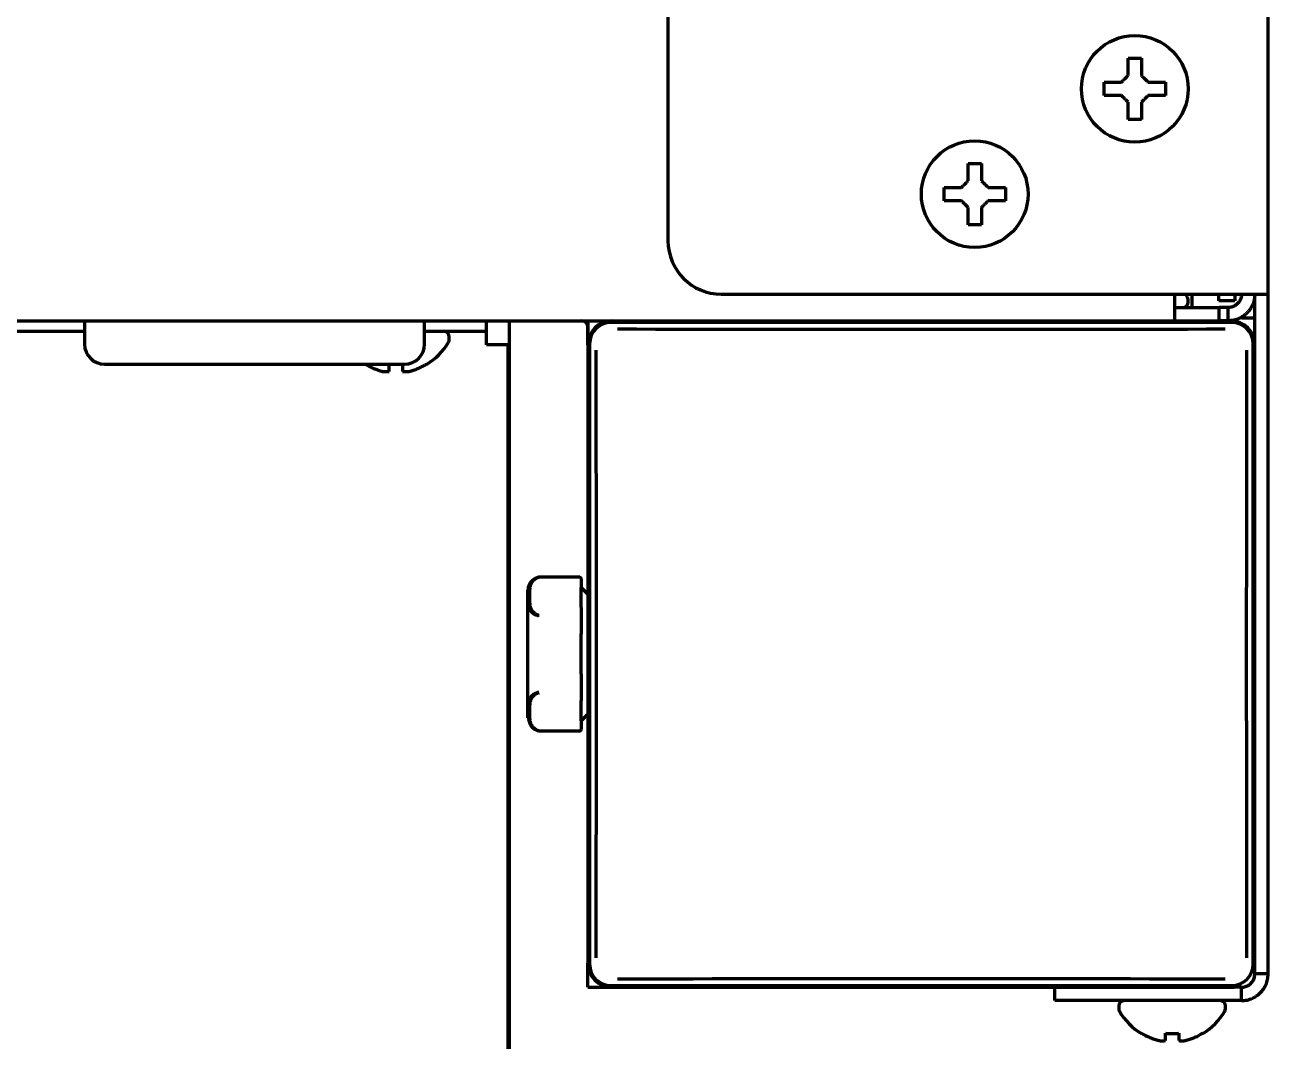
# Model space of a CAD drawing. Header units: inches. Extents: x 904 to 7172, y 213 to 5528.
# Drawn here: x 7042.4 to 7135.6, y 1982.7 to 2058.9 of the extents above; entities that cross this region are included whole.
import ezdxf

# ---------------------------------------------------------------- set-up
doc = ezdxf.new("R2010")
doc.units = ezdxf.units.IN

msp = doc.modelspace()

# ---------------------------------------------------------------- linework, layer by layer
at = {"linetype": 'Continuous', "lineweight": 70}
for p, q in [((7135.639, 2038.722), (7135.639, 3690.244)), ((7090.639, 2059.722), (7090.639, 2042.722)), ((7123.339, 2054.122), (7123.339, 2054.622)), ((7127.939, 2054.622), (7127.939, 2054.122)), ((7123.339, 2053.622), (7123.339, 2054.122)), ((7127.939, 2054.122), (7127.939, 2053.622)), ((7111.339, 2046.222), (7111.339, 2046.722)), ((7111.339, 2045.722), (7111.339, 2046.222)), ((7115.939, 2046.722), (7115.939, 2046.222)), ((7115.939, 2046.222), (7115.939, 2045.722)), ((7094.639, 2038.722), (7133.639, 2038.722)), ((7128.639, 2036.722), (7128.639, 2038.722)), ((7129.639, 2038.122), (7129.639, 2038.322)), ((7129.939, 2037.722), (7129.939, 2038.722)), ((7131.939, 2038.222), (7131.939, 2038.722)), ((7133.139, 2038.222), (7131.939, 2038.222)), ((7133.139, 2038.722), (7133.139, 2038.222)), ((7133.639, 2038.722), (7135.639, 2038.722)), ((7134.639, 1987.722), (7134.639, 2038.722)), ((7135.639, 1987.722), (7135.639, 2038.722)), ((7128.639, 2037.722), (7131.972, 2037.722)), ((7132.639, 2037.722), (7131.972, 2037.722)), ((7131.972, 2036.722), (7131.972, 2037.722)), ((7132.639, 2036.722), (7132.639, 2037.722)), ((7134.639, 2036.922), (7133.639, 2036.922)), ((6250.639, 2036.722), (7128.639, 2036.722)), ((7046.889, 2036.722), (7046.889, 2034.972)), ((7072.389, 2034.972), (7072.389, 2036.722)), ((7077.039, 2035.922), (7077.039, 2036.722)), ((7078.739, 2036.722), (7078.739, 1906.222)), ((7084.639, 2036.722), (7084.639, 2034.922)), ((7084.639, 2034.922), (7084.639, 2036.222)), ((7132.914, 2036.597), (7086.363, 2036.597)), ((7128.639, 2036.722), (7131.972, 2036.722)), ((7132.639, 2036.722), (7131.972, 2036.722)), ((7132.839, 2036.722), (7132.638, 2036.722)), ((7046.888, 2035.922), (7022.389, 2035.922)), ((7074.739, 2035.922), (7072.387, 2035.922)), ((7074.239, 2035.322), (7074.239, 2035.522)), ((7077.039, 2035.922), (7074.739, 2035.922)), ((7077.039, 2034.922), (7077.039, 2035.922)), ((7078.639, 2034.922), (7077.039, 2034.922)), ((7078.639, 2034.922), (7078.639, 1953.422)), ((7084.639, 2034.922), (7084.639, 1988.522)), ((7084.764, 2034.997), (7084.764, 1988.446)), ((7134.514, 1988.446), (7134.514, 2034.997)), ((7134.639, 1988.522), (7134.639, 2034.922)), ((7048.389, 2033.472), (7070.889, 2033.472)), ((7067.939, 2033.444), (7067.939, 2033.477)), ((7072.539, 2033.477), (7072.539, 2033.444)), ((7084.039, 2017.48), (7080.972, 2017.48)), ((7084.139, 2017.38), (7084.139, 2016.722)), ((7080.139, 2006.948), (7080.139, 2016.495)), ((7084.139, 2016.368), (7084.139, 2016.722)), ((7084.139, 2016.722), (7084.639, 2016.222)), ((7084.139, 2015.209), (7084.139, 2016.368)), ((7084.139, 2015.209), (7084.139, 2014.551)), ((7084.139, 2014.551), (7084.139, 2013.235)), ((7084.139, 2012.075), (7084.139, 2013.235)), ((7084.139, 2011.368), (7084.139, 2012.075)), ((7084.139, 2010.209), (7084.139, 2011.368)), ((7084.139, 2010.209), (7084.139, 2008.893)), ((7084.139, 2008.893), (7084.139, 2008.235)), ((7084.139, 2007.075), (7084.139, 2008.235)), ((7084.639, 2007.222), (7084.139, 2006.722)), ((7084.139, 2006.722), (7084.139, 2007.075)), ((7084.139, 2006.722), (7084.139, 2006.064)), ((7080.793, 2006.01), (7080.944, 2005.967)), ((7080.972, 2005.964), (7084.039, 2005.964)), ((7078.627, 1996.722), (7078.738, 1996.722)), ((7084.639, 1986.722), (7084.639, 1988.522)), ((7135.639, 1987.722), (7134.639, 1987.722)), ((7078.738, 1986.722), (7078.638, 1986.722)), ((7084.639, 1986.722), (7086.439, 1986.722)), ((7086.363, 1986.847), (7132.914, 1986.847)), ((7086.439, 1986.722), (7132.839, 1986.722)), ((7133.639, 1986.722), (7119.639, 1986.722)), ((7119.639, 1985.722), (7119.639, 1986.722)), ((7126.685, 1986.722), (7126.685, 1986.722)), ((7130.192, 1986.722), (7130.192, 1986.722)), ((7133.639, 1985.722), (7133.639, 1986.722)), ((7133.639, 1985.722), (7119.639, 1985.722)), ((7124.439, 1985.322), (7124.439, 1985.122)), ((7132.439, 1985.122), (7132.439, 1985.322)), ((7078.738, 1983.722), (7078.638, 1983.722)), ((7126.139, 1983.244), (7126.139, 1983.277)), ((7130.739, 1983.277), (7130.739, 1983.244))]:
    msp.add_line(p, q, dxfattribs=at)
for centre in [(7125.639, 2054.122), (7113.639, 2046.222)]:
    msp.add_circle(centre, 4, dxfattribs=at)
for centre, radius, start, end in [((7094.639, 2042.722), 4, 180, 270), ((7129.239, 2038.122), 0.4, 270, 0), ((7125.44, 2036.102), 4.8, 30.30118, 33.08113), ((7129.239, 2038.322), 0.4, 0, 30.30118), ((7084.139, 2036.222), 0.5, 0, 90), ((7086.439, 2034.922), 1.8, 90, 180), ((7132.839, 2034.922), 1.8, 0, 90), ((7070.04, 2037.542), 4.8, 301.37271, 329.69882), ((7073.839, 2035.522), 0.4, 0, 90), ((7073.839, 2035.322), 0.4, 329.69882, 0), ((7048.389, 2034.972), 1.5, 180, 270), ((7070.889, 2034.972), 1.5, 270, 0), ((7081.139, 2016.495), 1, 125.49453, 180), ((7081.139, 2016.495), 1, 100.78053, 112.53224), ((7080.972, 2017.38), 0.1, 90, 100.63865), ((7084.039, 2017.38), 0.1, 0, 90), ((7080.972, 2006.064), 0.1, 259.36135, 270), ((7084.039, 2006.064), 0.1, 270, 0), ((7086.439, 1988.522), 1.8, 180, 270), ((7132.839, 1988.522), 1.8, 270, 284.64469), ((7124.839, 1985.322), 0.4, 90, 180), ((7132.039, 1985.322), 0.4, 0, 90), ((7124.839, 1985.122), 0.4, 180, 210.30118), ((7128.637, 1987.342), 4.8, 210.30118, 238.62729), ((7128.24, 1987.342), 4.8, 301.37271, 329.69882), ((7132.039, 1985.122), 0.4, 329.69882, 0)]:
    msp.add_arc(centre, radius, start, end, dxfattribs=at)
for centre, major_axis, ratio, start_param, end_param in [((7086.364, 2034.996), (-1.132, 1.132), 0.999695, 5.497939, 7.068431), ((7109.639, 2039.468), (-193.8, 0), 0.017452, 1.452938, 1.688654), ((7132.913, 2034.996), (1.132, 1.132), 0.999695, 5.497939, 7.068431), ((7081.892, 2011.722), (0, 193.8), 0.017452, 4.594531, 4.830247), ((7137.385, 2011.722), (0, -193.8), 0.017452, 4.594531, 4.830247), ((7086.364, 1988.447), (-1.132, -1.132), 0.999695, 5.497939, 7.068431), ((7132.913, 1988.447), (1.132, -1.132), 0.999695, 5.497939, 7.068431), ((7109.639, 1983.975), (193.8, 0), 0.017452, 1.452938, 1.688654)]:
    msp.add_ellipse(centre, major_axis=major_axis, ratio=ratio, start_param=start_param, end_param=end_param, dxfattribs=at)
for points in [[(7125.139, 2055.122), (7125.139, 2055.176), (7125.139, 2055.284), (7125.139, 2055.446), (7125.139, 2055.605), (7125.139, 2055.76), (7125.139, 2055.912), (7125.139, 2056.068), (7125.139, 2056.234), (7125.139, 2056.358), (7125.139, 2056.422)], [(7125.139, 2056.422), (7125.305, 2056.422), (7125.639, 2056.422), (7125.972, 2056.422), (7126.139, 2056.422)], [(7124.639, 2054.622), (7124.662, 2054.645), (7124.71, 2054.693), (7124.781, 2054.764), (7124.853, 2054.836), (7124.924, 2054.907), (7124.996, 2054.979), (7125.067, 2055.05), (7125.115, 2055.098), (7125.139, 2055.122)], [(7126.139, 2055.122), (7126.165, 2055.096), (7126.216, 2055.044), (7126.29, 2054.971), (7126.361, 2054.899), (7126.431, 2054.829), (7126.501, 2054.76), (7126.569, 2054.691), (7126.616, 2054.645), (7126.639, 2054.622)], [(7126.639, 2054.622), (7126.693, 2054.622), (7126.801, 2054.622), (7126.963, 2054.622), (7127.121, 2054.622), (7127.277, 2054.622), (7127.429, 2054.622), (7127.585, 2054.622), (7127.751, 2054.622), (7127.875, 2054.622), (7127.939, 2054.622)], [(7124.639, 2053.622), (7124.584, 2053.622), (7124.476, 2053.622), (7124.315, 2053.622), (7124.156, 2053.622), (7124, 2053.622), (7123.849, 2053.622), (7123.692, 2053.622), (7123.526, 2053.622), (7123.402, 2053.622), (7123.339, 2053.622)], [(7125.139, 2053.122), (7125.112, 2053.148), (7125.061, 2053.199), (7124.988, 2053.273), (7124.916, 2053.344), (7124.846, 2053.415), (7124.776, 2053.484), (7124.708, 2053.553), (7124.662, 2053.599), (7124.639, 2053.622)], [(7126.639, 2053.622), (7126.615, 2053.598), (7126.567, 2053.551), (7126.496, 2053.479), (7126.425, 2053.408), (7126.353, 2053.336), (7126.282, 2053.265), (7126.21, 2053.193), (7126.162, 2053.146), (7126.139, 2053.122)], [(7126.139, 2053.122), (7126.139, 2053.067), (7126.139, 2052.959), (7126.139, 2052.798), (7126.139, 2052.639), (7126.139, 2052.484), (7126.139, 2052.332), (7126.139, 2052.175), (7126.139, 2052.009), (7126.139, 2051.886), (7126.139, 2051.822)], [(7126.139, 2051.822), (7125.972, 2051.822), (7125.639, 2051.822), (7125.305, 2051.822), (7125.139, 2051.822)], [(7113.139, 2047.222), (7113.139, 2047.276), (7113.139, 2047.384), (7113.139, 2047.546), (7113.139, 2047.705), (7113.139, 2047.86), (7113.139, 2048.012), (7113.139, 2048.168), (7113.139, 2048.334), (7113.139, 2048.458), (7113.139, 2048.522)], [(7113.139, 2048.522), (7113.305, 2048.522), (7113.639, 2048.522), (7113.972, 2048.522), (7114.139, 2048.522)], [(7112.639, 2046.722), (7112.662, 2046.745), (7112.71, 2046.793), (7112.781, 2046.864), (7112.853, 2046.936), (7112.924, 2047.007), (7112.996, 2047.079), (7113.067, 2047.15), (7113.115, 2047.198), (7113.139, 2047.222)], [(7114.139, 2047.222), (7114.165, 2047.196), (7114.216, 2047.144), (7114.29, 2047.071), (7114.361, 2046.999), (7114.431, 2046.929), (7114.501, 2046.86), (7114.569, 2046.791), (7114.616, 2046.745), (7114.639, 2046.722)], [(7114.639, 2046.722), (7114.693, 2046.722), (7114.801, 2046.722), (7114.963, 2046.722), (7115.121, 2046.722), (7115.277, 2046.722), (7115.429, 2046.722), (7115.585, 2046.722), (7115.751, 2046.722), (7115.875, 2046.722), (7115.939, 2046.722)], [(7112.639, 2045.722), (7112.584, 2045.722), (7112.476, 2045.722), (7112.315, 2045.722), (7112.156, 2045.722), (7112, 2045.722), (7111.849, 2045.722), (7111.692, 2045.722), (7111.526, 2045.722), (7111.402, 2045.722), (7111.339, 2045.722)], [(7113.139, 2045.222), (7113.112, 2045.248), (7113.061, 2045.299), (7112.988, 2045.373), (7112.916, 2045.444), (7112.846, 2045.515), (7112.776, 2045.584), (7112.708, 2045.653), (7112.662, 2045.699), (7112.639, 2045.722)], [(7114.639, 2045.722), (7114.615, 2045.698), (7114.567, 2045.651), (7114.496, 2045.579), (7114.425, 2045.508), (7114.353, 2045.436), (7114.282, 2045.365), (7114.21, 2045.293), (7114.162, 2045.246), (7114.139, 2045.222)], [(7114.139, 2045.222), (7114.139, 2045.167), (7114.139, 2045.059), (7114.139, 2044.898), (7114.139, 2044.739), (7114.139, 2044.584), (7114.139, 2044.432), (7114.139, 2044.275), (7114.139, 2044.109), (7114.139, 2043.986), (7114.139, 2043.922)], [(7114.139, 2043.922), (7113.972, 2043.922), (7113.639, 2043.922), (7113.305, 2043.922), (7113.139, 2043.922)], [(7133.639, 2038.722), (7133.639, 2038.678), (7133.633, 2038.591), (7133.607, 2038.462), (7133.565, 2038.338), (7133.507, 2038.22), (7133.434, 2038.112), (7133.348, 2038.013), (7133.249, 2037.926), (7133.14, 2037.853), (7133.023, 2037.795), (7132.898, 2037.753), (7132.769, 2037.727), (7132.682, 2037.722), (7132.639, 2037.722)], [(7134.639, 2038.722), (7134.639, 2038.652), (7134.631, 2038.512), (7134.598, 2038.305), (7134.544, 2038.103), (7134.469, 2037.907), (7134.374, 2037.72), (7134.26, 2037.544), (7134.127, 2037.381), (7133.98, 2037.233), (7133.816, 2037.101), (7133.64, 2036.987), (7133.454, 2036.891), (7133.257, 2036.816), (7133.055, 2036.762), (7132.848, 2036.729), (7132.708, 2036.722), (7132.639, 2036.722)], [(7069.739, 2032.926), (7069.739, 2032.94), (7069.739, 2032.969), (7069.739, 2033.02), (7069.739, 2033.076), (7069.739, 2033.138), (7069.739, 2033.204), (7069.739, 2033.279), (7069.739, 2033.366), (7069.739, 2033.438), (7069.739, 2033.477)], [(7071.239, 2032.926), (7071.293, 2032.94), (7071.401, 2032.969), (7071.563, 2033.02), (7071.721, 2033.076), (7071.877, 2033.138), (7072.029, 2033.204), (7072.185, 2033.279), (7072.351, 2033.366), (7072.475, 2033.438), (7072.539, 2033.477)], [(7069.239, 2032.926), (7069.262, 2032.923), (7069.31, 2032.918), (7069.381, 2032.912), (7069.453, 2032.91), (7069.524, 2032.91), (7069.596, 2032.912), (7069.667, 2032.918), (7069.715, 2032.923), (7069.739, 2032.926)], [(7070.739, 2032.926), (7070.765, 2032.923), (7070.816, 2032.917), (7070.89, 2032.912), (7070.961, 2032.91), (7071.031, 2032.91), (7071.101, 2032.913), (7071.169, 2032.918), (7071.216, 2032.923), (7071.239, 2032.926)], [(7133.639, 1985.722), (7133.708, 1985.722), (7133.848, 1985.729), (7134.055, 1985.762), (7134.258, 1985.816), (7134.454, 1985.891), (7134.64, 1985.986), (7134.816, 1986.101), (7134.979, 1986.233), (7135.127, 1986.381), (7135.26, 1986.544), (7135.374, 1986.72), (7135.469, 1986.907), (7135.544, 1987.103), (7135.598, 1987.305), (7135.631, 1987.512), (7135.639, 1987.652), (7135.639, 1987.722)], [(7133.639, 1986.722), (7133.691, 1986.722), (7133.795, 1986.73), (7133.949, 1986.767), (7134.095, 1986.827), (7134.229, 1986.909), (7134.349, 1987.012), (7134.451, 1987.132), (7134.533, 1987.266), (7134.594, 1987.411), (7134.63, 1987.565), (7134.639, 1987.669), (7134.639, 1987.722)], [(7127.939, 1982.726), (7127.939, 1982.74), (7127.939, 1982.769), (7127.939, 1982.82), (7127.939, 1982.876), (7127.939, 1982.938), (7127.939, 1983.004), (7127.939, 1983.079), (7127.939, 1983.166), (7127.939, 1983.238), (7127.939, 1983.277)], [(7127.939, 1983.277), (7128.105, 1983.255), (7128.439, 1983.232), (7128.772, 1983.255), (7128.939, 1983.277)], [(7129.439, 1982.726), (7129.493, 1982.74), (7129.601, 1982.769), (7129.763, 1982.82), (7129.921, 1982.876), (7130.077, 1982.938), (7130.229, 1983.004), (7130.385, 1983.079), (7130.551, 1983.166), (7130.675, 1983.238), (7130.739, 1983.277)], [(7127.439, 1982.726), (7127.462, 1982.723), (7127.51, 1982.718), (7127.581, 1982.712), (7127.653, 1982.71), (7127.724, 1982.71), (7127.796, 1982.712), (7127.867, 1982.718), (7127.915, 1982.723), (7127.939, 1982.726)], [(7128.939, 1982.726), (7128.965, 1982.723), (7129.016, 1982.717), (7129.09, 1982.712), (7129.161, 1982.71), (7129.231, 1982.71), (7129.301, 1982.713), (7129.369, 1982.718), (7129.416, 1982.723), (7129.439, 1982.726)]]:
    msp.add_open_spline(points, degree=3, dxfattribs=at)
for points, knots in [([(7126.139, 2056.422), (7126.139, 2056.219), (7126.139, 2056.009), (7126.139, 2055.684), (7126.139, 2055.574), (7126.139, 2055.351), (7126.139, 2055.237), (7126.139, 2055.122)], [0, 0, 0, 0, 0.5, 0.5, 0.75, 0.75, 1, 1, 1, 1]), ([(7123.339, 2054.622), (7123.541, 2054.622), (7123.751, 2054.622), (7124.076, 2054.622), (7124.186, 2054.622), (7124.41, 2054.622), (7124.523, 2054.622), (7124.639, 2054.622)], [0, 0, 0, 0, 0.5, 0.5, 0.75, 0.75, 1, 1, 1, 1]), ([(7125.139, 2051.822), (7125.139, 2052.025), (7125.139, 2052.234), (7125.139, 2052.559), (7125.139, 2052.669), (7125.139, 2052.893), (7125.139, 2053.006), (7125.139, 2053.122)], [0, 0, 0, 0, 0.5, 0.5, 0.75, 0.75, 1, 1, 1, 1]), ([(7127.939, 2053.622), (7127.736, 2053.622), (7127.526, 2053.622), (7127.201, 2053.622), (7127.091, 2053.622), (7126.867, 2053.622), (7126.754, 2053.622), (7126.639, 2053.622)], [0, 0, 0, 0, 0.5, 0.5, 0.75, 0.75, 1, 1, 1, 1]), ([(7114.139, 2048.522), (7114.139, 2048.319), (7114.139, 2048.109), (7114.139, 2047.784), (7114.139, 2047.674), (7114.139, 2047.451), (7114.139, 2047.337), (7114.139, 2047.222)], [0, 0, 0, 0, 0.5, 0.5, 0.75, 0.75, 1, 1, 1, 1]), ([(7111.339, 2046.722), (7111.541, 2046.722), (7111.751, 2046.722), (7112.076, 2046.722), (7112.186, 2046.722), (7112.41, 2046.722), (7112.523, 2046.722), (7112.639, 2046.722)], [0, 0, 0, 0, 0.5, 0.5, 0.75, 0.75, 1, 1, 1, 1]), ([(7115.939, 2045.722), (7115.736, 2045.722), (7115.526, 2045.722), (7115.201, 2045.722), (7115.091, 2045.722), (7114.867, 2045.722), (7114.754, 2045.722), (7114.639, 2045.722)], [0, 0, 0, 0, 0.5, 0.5, 0.75, 0.75, 1, 1, 1, 1]), ([(7113.139, 2043.922), (7113.139, 2044.125), (7113.139, 2044.334), (7113.139, 2044.659), (7113.139, 2044.769), (7113.139, 2044.993), (7113.139, 2045.106), (7113.139, 2045.222)], [0, 0, 0, 0, 0.5, 0.5, 0.75, 0.75, 1, 1, 1, 1]), ([(7131.939, 2038.222), (7131.939, 2038.291), (7131.936, 2038.43), (7131.927, 2038.596), (7131.92, 2038.693), (7131.917, 2038.721)], [0, 0, 0, 0, 0.417166, 0.834333, 1, 1, 1, 1]), ([(7067.939, 2033.477), (7068.141, 2033.352), (7068.351, 2033.244), (7068.676, 2033.107), (7068.786, 2033.065), (7069.01, 2032.989), (7069.123, 2032.955), (7069.239, 2032.926)], [0, 0, 0, 0, 0.5, 0.5, 0.75, 0.75, 1, 1, 1, 1]), ([(7070.739, 2033.477), (7070.739, 2033.352), (7070.739, 2033.244), (7070.739, 2033.107), (7070.739, 2033.065), (7070.739, 2032.989), (7070.739, 2032.955), (7070.739, 2032.926)], [0, 0, 0, 0, 0.5, 0.5, 0.75, 0.75, 1, 1, 1, 1]), ([(7080.954, 2017.478), (7080.923, 2017.472), (7080.893, 2017.465), (7080.835, 2017.448), (7080.807, 2017.439), (7080.754, 2017.418), (7080.728, 2017.407), (7080.692, 2017.388), (7080.681, 2017.382), (7080.658, 2017.369), (7080.646, 2017.363), (7080.592, 2017.33), (7080.554, 2017.301), (7080.486, 2017.242), (7080.456, 2017.211), (7080.416, 2017.164), (7080.403, 2017.147), (7080.379, 2017.115), (7080.368, 2017.098), (7080.336, 2017.049), (7080.317, 2017.016), (7080.268, 2016.916), (7080.244, 2016.849), (7080.216, 2016.747), (7080.208, 2016.713), (7080.193, 2016.645), (7080.188, 2016.611), (7080.172, 2016.509), (7080.165, 2016.442), (7080.156, 2016.308), (7080.153, 2016.241), (7080.149, 2016.108), (7080.148, 2015.977), (7080.149, 2015.847), (7080.153, 2015.718), (7080.156, 2015.654), (7080.166, 2015.528), (7080.172, 2015.465), (7080.188, 2015.371), (7080.194, 2015.34), (7080.208, 2015.278), (7080.216, 2015.247), (7080.244, 2015.155), (7080.268, 2015.095), (7080.317, 2015.006), (7080.336, 2014.977), (7080.378, 2014.919), (7080.401, 2014.891), (7080.442, 2014.848), (7080.456, 2014.835), (7080.487, 2014.807), (7080.503, 2014.794), (7080.554, 2014.755), (7080.592, 2014.73), (7080.646, 2014.701), (7080.657, 2014.695), (7080.68, 2014.684), (7080.692, 2014.678), (7080.728, 2014.663), (7080.753, 2014.653), (7080.793, 2014.639), (7080.806, 2014.635), (7080.834, 2014.626), (7080.848, 2014.622), (7080.892, 2014.611), (7080.923, 2014.605), (7080.954, 2014.6)], [0, 0, 0, 0, 0.015625, 0.015625, 0.03125, 0.03125, 0.046875, 0.046875, 0.054687, 0.054687, 0.0625, 0.0625, 0.09375, 0.09375, 0.125, 0.125, 0.140625, 0.140625, 0.15625, 0.15625, 0.1875, 0.1875, 0.25, 0.25, 0.28125, 0.28125, 0.3125, 0.3125, 0.375, 0.375, 0.4375, 0.4375, 0.5, 0.5625, 0.5625, 0.625, 0.625, 0.6875, 0.6875, 0.71875, 0.71875, 0.75, 0.75, 0.8125, 0.8125, 0.84375, 0.84375, 0.875, 0.875, 0.890625, 0.890625, 0.90625, 0.90625, 0.9375, 0.9375, 0.945312, 0.945312, 0.953125, 0.953125, 0.96875, 0.96875, 0.976562, 0.976562, 0.984375, 0.984375, 1, 1, 1, 1]), ([(7080.972, 2017.466), (7080.943, 2017.461), (7080.914, 2017.454), (7080.872, 2017.442), (7080.859, 2017.437), (7080.832, 2017.428), (7080.82, 2017.423), (7080.782, 2017.408), (7080.759, 2017.397), (7080.714, 2017.374), (7080.693, 2017.361), (7080.634, 2017.323), (7080.6, 2017.297), (7080.54, 2017.241), (7080.513, 2017.212), (7080.477, 2017.168), (7080.466, 2017.153), (7080.445, 2017.122), (7080.435, 2017.107), (7080.408, 2017.062), (7080.392, 2017.031), (7080.35, 2016.938), (7080.329, 2016.876), (7080.305, 2016.782), (7080.298, 2016.75), (7080.286, 2016.687), (7080.281, 2016.655), (7080.268, 2016.56), (7080.262, 2016.496), (7080.254, 2016.369), (7080.249, 2016.242), (7080.247, 2016.052), (7080.248, 2015.925), (7080.251, 2015.798), (7080.254, 2015.734), (7080.262, 2015.607), (7080.268, 2015.544), (7080.281, 2015.449), (7080.286, 2015.417), (7080.298, 2015.354), (7080.305, 2015.322), (7080.329, 2015.228), (7080.35, 2015.165), (7080.392, 2015.073), (7080.407, 2015.043), (7080.444, 2014.982), (7080.465, 2014.952), (7080.5, 2014.907), (7080.513, 2014.893), (7080.54, 2014.864), (7080.554, 2014.849), (7080.6, 2014.807), (7080.634, 2014.781), (7080.693, 2014.742), (7080.714, 2014.73), (7080.758, 2014.707), (7080.782, 2014.696), (7080.819, 2014.681), (7080.832, 2014.676), (7080.858, 2014.667), (7080.871, 2014.663), (7080.913, 2014.65), (7080.942, 2014.643), (7080.972, 2014.637)], [0, 0, 0, 0, 0.015625, 0.015625, 0.023437, 0.023437, 0.03125, 0.03125, 0.046875, 0.046875, 0.0625, 0.0625, 0.09375, 0.09375, 0.125, 0.125, 0.140625, 0.140625, 0.15625, 0.15625, 0.1875, 0.1875, 0.25, 0.25, 0.28125, 0.28125, 0.3125, 0.3125, 0.375, 0.375, 0.4375, 0.5, 0.5625, 0.5625, 0.625, 0.625, 0.6875, 0.6875, 0.71875, 0.71875, 0.75, 0.75, 0.8125, 0.8125, 0.84375, 0.84375, 0.875, 0.875, 0.890625, 0.890625, 0.90625, 0.90625, 0.9375, 0.9375, 0.953125, 0.953125, 0.96875, 0.96875, 0.976562, 0.976562, 0.984375, 0.984375, 1, 1, 1, 1]), ([(7080.954, 2008.844), (7080.923, 2008.838), (7080.892, 2008.832), (7080.834, 2008.817), (7080.806, 2008.809), (7080.753, 2008.791), (7080.728, 2008.781), (7080.692, 2008.765), (7080.68, 2008.759), (7080.657, 2008.748), (7080.646, 2008.743), (7080.592, 2008.713), (7080.554, 2008.688), (7080.486, 2008.636), (7080.456, 2008.609), (7080.415, 2008.567), (7080.402, 2008.553), (7080.378, 2008.524), (7080.367, 2008.51), (7080.336, 2008.466), (7080.317, 2008.437), (7080.268, 2008.348), (7080.244, 2008.288), (7080.216, 2008.196), (7080.207, 2008.165), (7080.193, 2008.103), (7080.187, 2008.072), (7080.172, 2007.978), (7080.165, 2007.915), (7080.156, 2007.788), (7080.153, 2007.724), (7080.149, 2007.596), (7080.148, 2007.466), (7080.149, 2007.334), (7080.153, 2007.202), (7080.156, 2007.135), (7080.166, 2007.001), (7080.172, 2006.933), (7080.188, 2006.831), (7080.194, 2006.798), (7080.208, 2006.73), (7080.216, 2006.696), (7080.244, 2006.594), (7080.269, 2006.527), (7080.317, 2006.427), (7080.336, 2006.394), (7080.378, 2006.329), (7080.401, 2006.297), (7080.442, 2006.249), (7080.457, 2006.233), (7080.487, 2006.202), (7080.503, 2006.187), (7080.555, 2006.142), (7080.593, 2006.114), (7080.647, 2006.08), (7080.658, 2006.074), (7080.681, 2006.061), (7080.692, 2006.055), (7080.728, 2006.037), (7080.754, 2006.026), (7080.793, 2006.01), (7080.807, 2006.005), (7080.835, 2005.996), (7080.849, 2005.991), (7080.893, 2005.978), (7080.923, 2005.971), (7080.954, 2005.965)], [0, 0, 0, 0, 0.015625, 0.015625, 0.03125, 0.03125, 0.046875, 0.046875, 0.054688, 0.054688, 0.0625, 0.0625, 0.09375, 0.09375, 0.125, 0.125, 0.140625, 0.140625, 0.15625, 0.15625, 0.1875, 0.1875, 0.25, 0.25, 0.28125, 0.28125, 0.3125, 0.3125, 0.375, 0.375, 0.4375, 0.4375, 0.5, 0.5625, 0.5625, 0.625, 0.625, 0.6875, 0.6875, 0.71875, 0.71875, 0.75, 0.75, 0.8125, 0.8125, 0.84375, 0.84375, 0.875, 0.875, 0.890625, 0.890625, 0.90625, 0.90625, 0.9375, 0.9375, 0.945313, 0.945313, 0.953125, 0.953125, 0.96875, 0.96875, 0.976563, 0.976563, 0.984375, 0.984375, 1, 1, 1, 1]), ([(7080.972, 2008.806), (7080.942, 2008.8), (7080.913, 2008.793), (7080.872, 2008.781), (7080.858, 2008.777), (7080.832, 2008.767), (7080.819, 2008.762), (7080.782, 2008.747), (7080.758, 2008.736), (7080.714, 2008.713), (7080.693, 2008.701), (7080.634, 2008.663), (7080.6, 2008.636), (7080.539, 2008.58), (7080.513, 2008.551), (7080.477, 2008.507), (7080.466, 2008.492), (7080.445, 2008.462), (7080.435, 2008.447), (7080.407, 2008.401), (7080.392, 2008.37), (7080.349, 2008.278), (7080.329, 2008.215), (7080.304, 2008.121), (7080.298, 2008.089), (7080.286, 2008.026), (7080.281, 2007.994), (7080.268, 2007.899), (7080.262, 2007.836), (7080.254, 2007.709), (7080.249, 2007.582), (7080.247, 2007.391), (7080.248, 2007.264), (7080.251, 2007.137), (7080.254, 2007.073), (7080.262, 2006.946), (7080.268, 2006.883), (7080.281, 2006.788), (7080.286, 2006.756), (7080.298, 2006.693), (7080.305, 2006.661), (7080.329, 2006.567), (7080.35, 2006.505), (7080.392, 2006.412), (7080.408, 2006.382), (7080.444, 2006.321), (7080.465, 2006.291), (7080.501, 2006.247), (7080.513, 2006.232), (7080.54, 2006.203), (7080.555, 2006.189), (7080.6, 2006.147), (7080.635, 2006.12), (7080.694, 2006.082), (7080.715, 2006.07), (7080.759, 2006.047), (7080.782, 2006.036), (7080.819, 2006.021), (7080.832, 2006.016), (7080.858, 2006.006), (7080.872, 2006.002), (7080.914, 2005.99), (7080.942, 2005.983), (7080.972, 2005.977)], [0, 0, 0, 0, 0.015625, 0.015625, 0.023437, 0.023437, 0.03125, 0.03125, 0.046875, 0.046875, 0.0625, 0.0625, 0.09375, 0.09375, 0.125, 0.125, 0.140625, 0.140625, 0.15625, 0.15625, 0.1875, 0.1875, 0.25, 0.25, 0.28125, 0.28125, 0.3125, 0.3125, 0.375, 0.375, 0.4375, 0.5, 0.5625, 0.5625, 0.625, 0.625, 0.6875, 0.6875, 0.71875, 0.71875, 0.75, 0.75, 0.8125, 0.8125, 0.84375, 0.84375, 0.875, 0.875, 0.890625, 0.890625, 0.90625, 0.90625, 0.9375, 0.9375, 0.953125, 0.953125, 0.96875, 0.96875, 0.976563, 0.976563, 0.984375, 0.984375, 1, 1, 1, 1]), ([(7126.139, 1983.277), (7126.341, 1983.152), (7126.551, 1983.044), (7126.876, 1982.907), (7126.986, 1982.865), (7127.21, 1982.789), (7127.323, 1982.755), (7127.439, 1982.726)], [0, 0, 0, 0, 0.5, 0.5, 0.75, 0.75, 1, 1, 1, 1]), ([(7128.939, 1983.277), (7128.939, 1983.152), (7128.939, 1983.044), (7128.939, 1982.907), (7128.939, 1982.865), (7128.939, 1982.789), (7128.939, 1982.755), (7128.939, 1982.726)], [0, 0, 0, 0, 0.5, 0.5, 0.75, 0.75, 1, 1, 1, 1])]:
    msp.add_open_spline(points, degree=3, knots=knots, dxfattribs=at)

doc.saveas('drawing.dxf')
